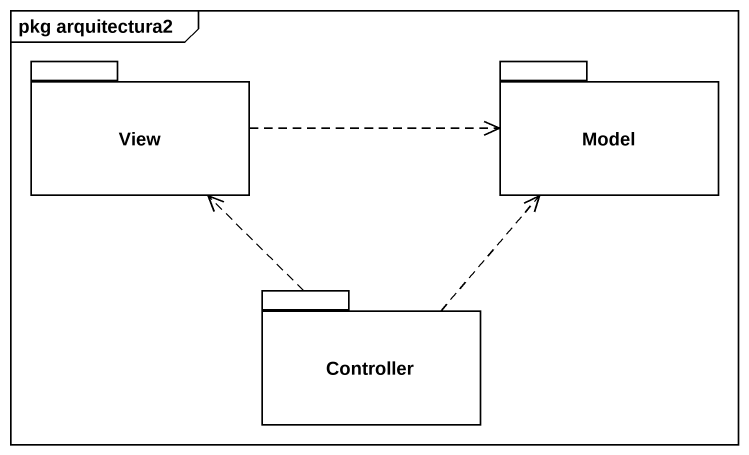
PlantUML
@startuml
mainframe pkg arquitectura2
package View {
}
package Model {
}
package Controller {
}
View .right.> Model
Controller .up.> View
Controller .up.> Model
@enduml
